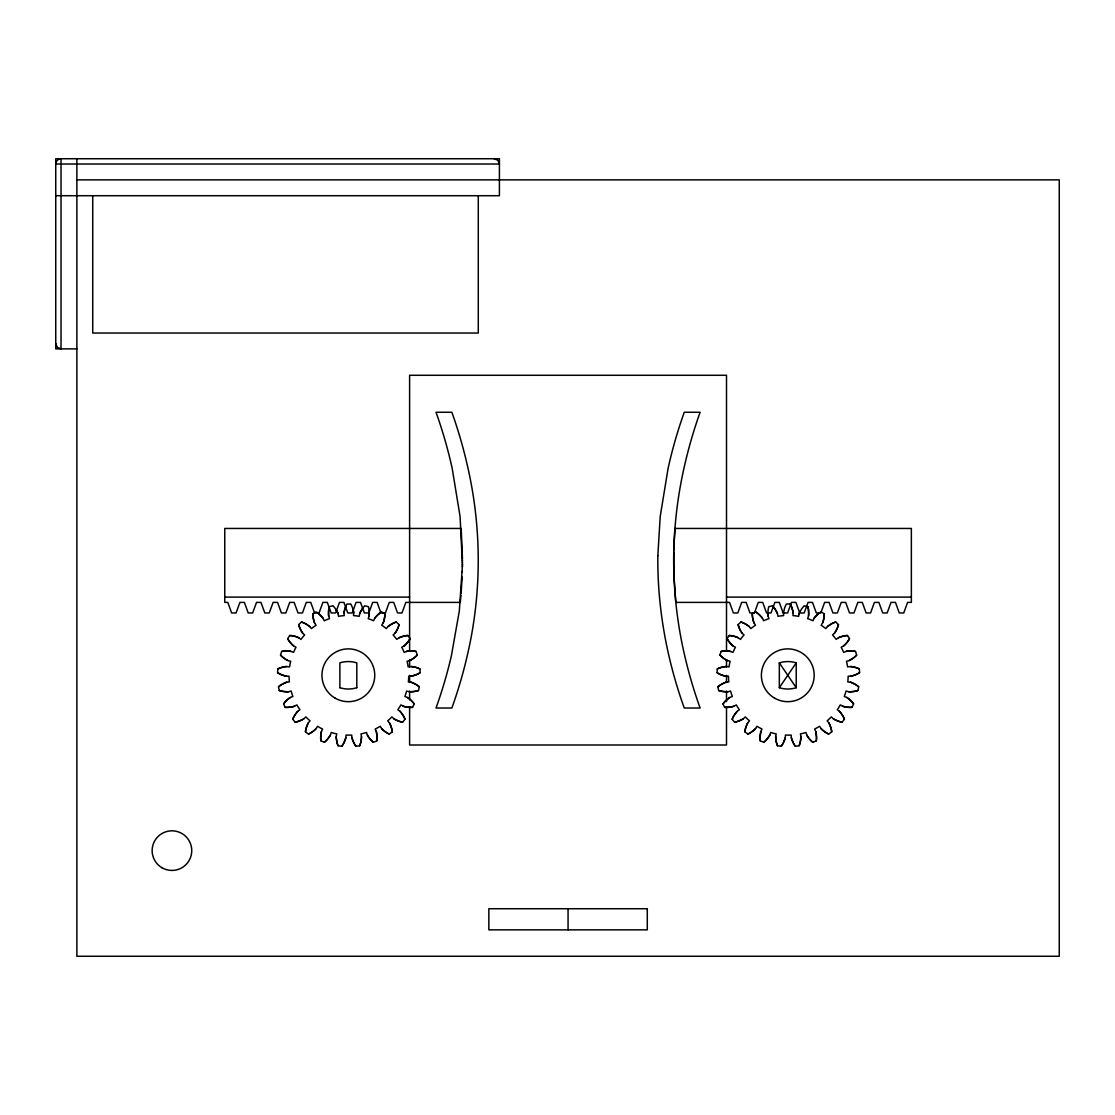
<?xml version="1.0" encoding="UTF-8"?>
<svg xmlns="http://www.w3.org/2000/svg" width="1115" height="1115" viewBox="0 0 1115 1115"><rect width="100%" height="100%" fill="white"/><g stroke="black" fill="none" stroke-linecap="round" stroke-linejoin="round"><path stroke-width="1.5" d="M462.46 560.97L462.46 559.981M673.669 559.981L673.753 552.05M462.46 561.96L462.46 562.95M462.446 563.939L462.432 564.929M369.288 613.515L369.163 615.382A8.418 8.418 0 0 1 369.023 616.191L369.204 615.076A17.143 17.143 0 0 0 369.26 614.254L369.121 610.407M462.418 565.918L462.404 566.908M378.668 614.031L375.086 617.738A8.418 8.418 0 0 0 374.64 618.407L375.267 617.487A17.143 17.143 0 0 1 375.783 616.846L376.452 616.093A22.621 22.621 0 0 1 377.748 614.825L377.874 614.713A29.896 29.896 0 0 1 380.563 612.567L381.553 611.898A71.304 71.304 0 0 1 384.884 613.738L384.842 614.923A29.896 29.896 0 0 1 384.508 618.226L384.452 618.518A22.621 22.621 0 0 1 384.104 620.163L384.104 620.163M462.321 571.368L462.293 572.357M673.794 550.239L674.937 528.454L911.359 528.454L911.359 602.393L907.596 602.393L903.749 612.957L899.303 612.957L895.457 602.393L891.01 602.393L887.164 612.957L882.704 612.957L878.871 602.393L874.411 602.393L870.564 612.957L866.118 612.957L862.271 602.393L857.825 602.393L853.979 612.957L849.519 612.957L845.686 602.393L841.226 602.393L837.379 612.957L832.933 612.957L829.086 602.393L824.64 602.393L820.793 612.957L816.333 612.957L812.501 602.393L808.041 602.393L804.194 612.957L799.748 612.957L795.901 602.393L791.455 602.393L787.608 612.957L783.148 612.957L779.315 602.393L774.855 602.393L771.009 612.957L766.562 612.957L762.716 602.393L758.27 602.393L754.423 612.957L749.963 612.957L746.13 602.393L741.67 602.393L737.823 612.957L733.377 612.957L729.531 602.393L675.829 602.393L674.004 576.985M824.306 613.738L824.278 614.923A29.896 29.896 0 0 1 823.929 618.226L823.887 618.518A22.621 22.621 0 0 1 823.539 620.163L823.232 621.25A17.143 17.143 0 0 1 822.982 621.947L822.522 623.048A8.418 8.418 0 0 0 822.856 622.309L824.069 617.306A29.115 29.115 0 0 0 824.306 613.738A71.304 71.304 0 0 0 820.974 611.898L819.985 612.567A29.896 29.896 0 0 0 817.393 614.63L817.17 614.825A22.621 22.621 0 0 0 815.957 616.01L815.218 616.846A17.143 17.143 0 0 0 814.744 617.417L814.075 618.407A8.418 8.418 0 0 1 814.521 617.724L818.089 614.031A29.115 29.115 0 0 1 818.968 613.32M462.126 576.985L461.122 593.333M345.901 737.252L346.012 735.064A59.862 59.862 0 0 0 351.741 735.064L351.852 737.252M785.336 737.252L785.434 735.064A59.862 59.862 0 0 0 791.176 735.064L791.274 737.252M783.483 613.027L784.57 608.121A29.896 29.896 0 0 1 785.852 605.069L786.41 604.009A71.304 71.304 0 0 1 790.201 604.009L790.758 605.069A29.896 29.896 0 0 1 792.04 608.121L792.138 608.4A22.621 22.621 0 0 1 792.626 610.017L792.876 611.104A17.143 17.143 0 0 1 793.002 611.842L793.127 613.027A8.418 8.418 0 0 0 793.058 612.219L791.706 607.257A29.115 29.115 0 0 0 790.214 603.995M353.692 613.431L353.525 615.605A59.862 59.862 0 0 1 359.211 616.316L359.588 614.17M793.127 613.431L792.96 615.605A59.862 59.862 0 0 1 798.647 616.316L799.023 614.17M460.969 595.145L460.286 602.393L405.846 602.393L401.999 612.957L397.553 612.957L393.707 602.393L389.26 602.393L385.414 612.957L380.954 612.957L377.121 602.393L372.661 602.393L368.814 612.957L364.368 612.957L360.521 602.393L356.075 602.393L352.228 612.957L347.769 612.957L343.936 602.393L339.476 602.393L335.629 612.957L331.183 612.957L327.336 602.393L322.89 602.393L319.043 612.957L314.583 612.957L310.751 602.393L306.291 602.393L302.444 612.957L297.998 612.957L294.151 602.393L289.705 602.393L285.858 612.957L281.398 612.957L277.565 602.393L273.105 602.393L269.259 612.957L264.812 612.957L260.966 602.393L256.52 602.393L252.673 612.957L248.213 612.957L244.38 602.393L239.92 602.393L236.073 612.957L231.627 612.957L227.781 602.393L224.756 602.393L224.756 528.454L461.192 528.454L462.46 558.991M376.884 740.848L376.995 739.663A29.896 29.896 0 0 0 377.065 736.346L377.065 736.053A22.621 22.621 0 0 0 376.926 734.367L376.745 733.266A17.143 17.143 0 0 0 376.605 732.527L376.549 732.318A8.418 8.418 0 0 0 376.271 731.384L377.093 737.28A29.115 29.115 0 0 1 376.884 740.848A71.304 71.304 0 0 1 373.344 742.255L372.452 741.461A29.896 29.896 0 0 1 370.124 739.092L368.257 736.625A17.143 17.143 0 0 1 367.852 735.998L367.309 734.924A8.418 8.418 0 0 0 367.671 735.663L368.744 737.349M816.305 740.848L816.431 739.663A29.896 29.896 0 0 0 816.501 736.346L816.487 736.053A22.621 22.621 0 0 0 816.347 734.367L816.18 733.266A17.143 17.143 0 0 0 816.027 732.527L815.943 732.165A8.418 8.418 0 0 0 815.706 731.384L816.515 737.28A29.115 29.115 0 0 1 816.319 740.848A71.304 71.304 0 0 1 812.779 742.255L811.873 741.461A29.896 29.896 0 0 1 809.56 739.092L807.678 736.625A17.143 17.143 0 0 1 807.288 735.998L808.319 737.545A22.621 22.621 0 0 0 809.365 738.869L810.173 739.789A29.115 29.115 0 0 0 812.779 742.255M305.44 731.83L305.622 730.646A29.896 29.896 0 0 1 306.388 727.412L306.472 727.133A22.621 22.621 0 0 1 307.015 725.544L307.461 724.513A17.143 17.143 0 0 1 307.782 723.844L308.395 722.813A8.418 8.418 0 0 0 307.963 723.51L306.137 728.304A29.115 29.115 0 0 0 305.44 731.83A71.304 71.304 0 0 0 308.521 734.06L309.58 733.517A29.896 29.896 0 0 0 312.423 731.802L314.862 729.879A17.143 17.143 0 0 0 315.392 729.363L316.186 728.471A8.418 8.418 0 0 1 315.656 729.099L313.914 730.701A22.621 22.621 0 0 1 312.66 731.635L311.642 732.318A29.115 29.115 0 0 1 308.521 734.06M336.34 736.039L336.786 733.907A59.862 59.862 0 0 1 331.225 732.471L330.584 734.562M775.775 736.039L776.207 733.907A59.862 59.862 0 0 1 770.66 732.471L770.019 734.562M329.315 606.713L329.05 607.884A29.896 29.896 0 0 0 328.563 611.159L328.535 611.452A22.621 22.621 0 0 0 328.465 613.139L328.493 614.254A17.143 17.143 0 0 0 328.549 615.006L328.73 616.191A8.418 8.418 0 0 1 328.591 615.369L328.66 610.24A29.115 29.115 0 0 1 329.315 606.713A71.304 71.304 0 0 1 332.995 605.766L333.789 606.658A29.896 29.896 0 0 1 335.796 609.306L337.343 611.982A17.143 17.143 0 0 1 337.65 612.665L338.068 613.794A8.418 8.418 0 0 0 337.789 613.013L337.775 612.943M344.493 610.253L344.312 611.104A17.143 17.143 0 0 0 344.173 611.842L344.061 613.027A8.418 8.418 0 0 1 344.131 612.219L345.469 607.257A29.115 29.115 0 0 1 346.18 605.598M383.964 620.693L383.421 622.309A8.418 8.418 0 0 1 383.086 623.048L383.56 621.947A17.143 17.143 0 0 0 383.797 621.25L384.633 617.306A29.115 29.115 0 0 0 384.884 613.738M399.058 624.623L398.724 625.766A29.896 29.896 0 0 1 397.567 628.874L397.456 629.139A22.621 22.621 0 0 1 396.703 630.658L396.201 631.522A17.143 17.143 0 0 1 395.727 632.261L395.003 633.195A8.418 8.418 0 0 0 395.518 632.553L397.93 628.024A29.115 29.115 0 0 0 399.058 624.623A71.304 71.304 0 0 0 396.285 622.017L395.156 622.421A29.896 29.896 0 0 0 392.132 623.773L391.867 623.898A22.621 22.621 0 0 0 390.403 624.748L389.469 625.376A17.143 17.143 0 0 0 388.87 625.822L388.591 626.045A8.418 8.418 0 0 0 387.978 626.602L392.968 623.355A29.115 29.115 0 0 1 396.285 622.017M838.48 624.623L838.159 625.766A29.896 29.896 0 0 1 837.003 628.874L836.877 629.139A22.621 22.621 0 0 1 836.125 630.658L835.637 631.522A17.143 17.143 0 0 1 835.163 632.261L834.424 633.195A8.418 8.418 0 0 0 834.94 632.553L837.351 628.024A29.115 29.115 0 0 0 838.48 624.623A71.304 71.304 0 0 0 835.706 622.017L834.591 622.421A29.896 29.896 0 0 0 831.553 623.773L831.455 623.829A22.621 22.621 0 0 0 829.825 624.748L828.905 625.376A17.143 17.143 0 0 0 828.306 625.822L828.124 625.961A8.418 8.418 0 0 0 827.4 626.602L832.389 623.355A29.115 29.115 0 0 1 835.706 622.017M368.926 616.567L368.215 618.63A59.862 59.862 0 0 1 373.553 620.748L374.459 618.755M808.347 616.567L807.65 618.63A59.862 59.862 0 0 1 812.974 620.748L813.88 618.755M359.699 745.754L360.103 744.639A29.896 29.896 0 0 0 360.995 741.433L361.065 741.154A22.621 22.621 0 0 0 361.344 739.482L361.455 738.367A17.143 17.143 0 0 0 361.497 737.628L361.455 736.43A8.418 8.418 0 0 1 361.497 737.252L360.786 742.339A29.115 29.115 0 0 1 359.699 745.754A71.304 71.304 0 0 1 355.922 746.228L355.253 745.252A29.896 29.896 0 0 1 353.594 742.367L353.455 742.116A22.621 22.621 0 0 1 352.772 740.569L352.424 739.635A17.143 17.143 0 0 1 352.159 738.799L352.103 738.59A8.418 8.418 0 0 1 351.894 737.642L354.026 743.203A29.115 29.115 0 0 0 355.922 746.228M799.12 745.754L799.539 744.639A29.896 29.896 0 0 0 800.431 741.433L800.486 741.154A22.621 22.621 0 0 0 800.765 739.482L800.877 738.367A17.143 17.143 0 0 0 800.918 737.628L800.891 736.43A8.418 8.418 0 0 1 800.918 737.252L800.208 742.339A29.115 29.115 0 0 1 799.12 745.754A71.304 71.304 0 0 1 795.357 746.228L794.674 745.252A29.896 29.896 0 0 1 793.016 742.367L792.89 742.116A22.621 22.621 0 0 1 792.194 740.569L791.859 739.635A17.143 17.143 0 0 1 791.594 738.799L791.538 738.59A8.418 8.418 0 0 1 791.329 737.642L793.448 743.203A29.115 29.115 0 0 0 795.357 746.228M292.743 719.245L293.217 718.144A29.896 29.896 0 0 1 294.75 715.203L294.904 714.966A22.621 22.621 0 0 1 295.837 713.544L296.52 712.666A17.143 17.143 0 0 1 297.008 712.095L297.844 711.245A8.418 8.418 0 0 0 297.259 711.816L294.29 716.011A29.115 29.115 0 0 0 292.743 719.245A71.304 71.304 0 0 0 295.168 722.172L296.339 721.921A29.896 29.896 0 0 0 299.517 720.959L299.782 720.861A22.621 22.621 0 0 0 301.343 720.206L302.346 719.705A17.143 17.143 0 0 0 303.001 719.342L303.991 718.673A8.418 8.418 0 0 1 303.308 719.147L298.639 721.266A29.115 29.115 0 0 1 295.168 722.185M732.179 719.245L732.639 718.144A29.896 29.896 0 0 1 734.186 715.203L734.325 714.966A22.621 22.621 0 0 1 735.259 713.544L735.942 712.666A17.143 17.143 0 0 1 736.43 712.095L736.68 711.816A8.418 8.418 0 0 1 737.266 711.245L733.712 716.011A29.115 29.115 0 0 0 732.179 719.245A71.304 71.304 0 0 0 734.604 722.172L735.761 721.921A29.896 29.896 0 0 0 738.938 720.959L739.217 720.861A22.621 22.621 0 0 0 740.778 720.206L741.768 719.705A17.143 17.143 0 0 0 742.423 719.342L743.412 718.673A8.418 8.418 0 0 1 742.743 719.147L738.06 721.266A29.115 29.115 0 0 1 734.604 722.185M321.636 731.008L322.583 729.057A59.862 59.862 0 0 1 317.566 726.283L316.423 728.151M761.057 731.008L762.019 729.057A59.862 59.862 0 0 1 756.987 726.283L755.845 728.151M799.999 611.647L799.831 611.982A17.143 17.143 0 0 0 799.525 612.665L801.392 609.306A29.896 29.896 0 0 1 803.399 606.658L804.194 605.766A71.304 71.304 0 0 1 807.873 606.713L808.138 607.884A29.896 29.896 0 0 1 808.626 611.159L808.64 611.452A22.621 22.621 0 0 1 808.723 613.139L808.696 614.254A17.143 17.143 0 0 1 808.64 615.006L808.459 616.191A8.418 8.418 0 0 0 808.598 615.369L808.528 610.24A29.115 29.115 0 0 0 807.873 606.713M410.083 638.686L409.47 639.717A29.896 29.896 0 0 1 407.574 642.449L407.393 642.672A22.621 22.621 0 0 1 406.292 643.954L405.512 644.749A17.143 17.143 0 0 1 404.954 645.25L408.146 641.71A29.115 29.115 0 0 0 410.083 638.7A71.304 71.304 0 0 0 408.034 635.48L406.85 635.592A29.896 29.896 0 0 0 403.574 636.149L403.296 636.205A22.621 22.621 0 0 0 401.665 636.665L400.606 637.027A17.143 17.143 0 0 0 399.923 637.32L399.714 637.404A8.418 8.418 0 0 0 398.849 637.85L404.494 635.954A29.115 29.115 0 0 1 408.034 635.48M849.505 638.686L848.905 639.717A29.896 29.896 0 0 1 847.01 642.449L844.933 644.749A17.143 17.143 0 0 1 844.39 645.25L843.442 645.989A8.418 8.418 0 0 0 844.097 645.501L845.727 643.954A22.621 22.621 0 0 0 846.829 642.672L847.567 641.71A29.115 29.115 0 0 0 849.505 638.7A71.304 71.304 0 0 0 847.47 635.48L846.271 635.592A29.896 29.896 0 0 0 843.01 636.149L842.717 636.205A22.621 22.621 0 0 0 841.1 636.665L840.041 637.027A17.143 17.143 0 0 0 839.344 637.32L838.285 637.85A8.418 8.418 0 0 1 839.01 637.473L843.916 635.954A29.115 29.115 0 0 1 847.47 635.48M382.891 623.396L381.706 625.222A59.862 59.862 0 0 1 386.334 628.595L387.699 626.895M822.326 623.396L821.128 625.222A59.862 59.862 0 0 1 825.769 628.595L827.135 626.895M796.221 662.868L779.329 687.69L779.329 662.868A28.349 28.349 0 0 1 796.235 662.826L796.221 687.69L779.329 662.868M341.831 746.228L342.5 745.252A29.896 29.896 0 0 0 344.159 742.367L344.298 742.116A22.621 22.621 0 0 0 344.981 740.569L345.371 739.524A17.143 17.143 0 0 0 345.594 738.799L345.692 738.451A8.418 8.418 0 0 0 345.859 737.642L343.727 743.203A29.115 29.115 0 0 1 341.831 746.228A71.304 71.304 0 0 1 338.054 745.754L337.65 744.639A29.896 29.896 0 0 1 336.758 741.433L336.702 741.154A22.621 22.621 0 0 1 336.409 739.482L336.298 738.367A17.143 17.143 0 0 1 336.256 737.628L336.298 736.43A8.418 8.418 0 0 0 336.256 737.252L336.967 742.339A29.115 29.115 0 0 0 338.054 745.754M781.253 746.228L781.936 745.252A29.896 29.896 0 0 0 783.594 742.367L783.72 742.116A22.621 22.621 0 0 0 784.416 740.569L784.793 739.524A17.143 17.143 0 0 0 785.016 738.799L785.113 738.451A8.418 8.418 0 0 0 785.281 737.642L783.162 743.203A29.115 29.115 0 0 1 781.253 746.228A71.304 71.304 0 0 1 777.49 745.754L777.071 744.639A29.896 29.896 0 0 1 776.179 741.433L776.124 741.154A22.621 22.621 0 0 1 775.845 739.482L775.733 738.367A17.143 17.143 0 0 1 775.692 737.628L775.719 736.43A8.418 8.418 0 0 0 775.692 737.252L776.402 742.339A29.115 29.115 0 0 0 777.49 745.754M283.572 703.913L284.297 702.966A29.896 29.896 0 0 1 286.527 700.499L288.869 698.464A17.143 17.143 0 0 1 289.482 698.032L290.499 697.419A8.418 8.418 0 0 0 289.788 697.837L287.991 699.161A22.621 22.621 0 0 0 286.736 700.29L285.872 701.154A29.115 29.115 0 0 0 283.572 703.9A71.304 71.304 0 0 0 285.189 707.342L286.388 707.384A29.896 29.896 0 0 0 289.705 707.245L289.998 707.217A22.621 22.621 0 0 0 291.67 706.98L292.757 706.743A17.143 17.143 0 0 0 293.482 706.548L294.611 706.143A8.418 8.418 0 0 1 293.83 706.436L288.771 707.328A29.115 29.115 0 0 1 285.189 707.356M723.008 703.913L723.733 702.966A29.896 29.896 0 0 1 725.949 700.499L726.158 700.29A22.621 22.621 0 0 1 727.412 699.161L728.29 698.464A17.143 17.143 0 0 1 728.903 698.032L729.935 697.419A8.418 8.418 0 0 0 729.224 697.837L725.308 701.154A29.115 29.115 0 0 0 723.008 703.9A71.304 71.304 0 0 0 724.625 707.342L725.809 707.384A29.896 29.896 0 0 0 729.126 707.245L729.419 707.217A22.621 22.621 0 0 0 731.092 706.98L732.193 706.743A17.143 17.143 0 0 0 732.903 706.548L734.032 706.143A8.418 8.418 0 0 1 733.266 706.436L728.207 707.328A29.115 29.115 0 0 1 724.625 707.356M308.618 722.492L310.04 720.82A59.862 59.862 0 0 1 305.858 716.903L304.297 718.422M748.054 722.492L749.461 720.82A59.862 59.862 0 0 1 745.294 716.903L743.719 718.422M417.247 655.062L416.411 655.913A29.896 29.896 0 0 1 413.902 658.073L413.665 658.254A22.621 22.621 0 0 1 412.285 659.216L411.324 659.801A17.143 17.143 0 0 1 410.668 660.15L409.567 660.624A8.418 8.418 0 0 0 410.32 660.303L414.627 657.502A29.115 29.115 0 0 0 417.261 655.062A71.304 71.304 0 0 0 416.076 651.453L414.905 651.258A29.896 29.896 0 0 0 411.588 650.979L411.31 650.965A22.621 22.621 0 0 0 409.609 651.007L408.62 651.09A17.143 17.143 0 0 0 407.756 651.202L412.522 651.021A29.115 29.115 0 0 1 416.076 651.439M856.682 655.062L855.832 655.913A29.896 29.896 0 0 1 853.323 658.073L853.24 658.143A22.621 22.621 0 0 1 851.707 659.216L850.745 659.801A17.143 17.143 0 0 1 850.09 660.15L849.895 660.247A8.418 8.418 0 0 1 849.003 660.624L854.048 657.502A29.115 29.115 0 0 0 856.682 655.062A71.304 71.304 0 0 0 855.512 651.453L854.327 651.258A29.896 29.896 0 0 0 851.024 650.979L850.731 650.965A22.621 22.621 0 0 0 849.045 651.007L847.93 651.104A17.143 17.143 0 0 0 847.191 651.202L851.944 651.021A29.115 29.115 0 0 1 855.512 651.439M394.724 633.487L393.121 634.965A59.862 59.862 0 0 1 396.773 639.383L398.515 638.073M834.159 633.487L832.543 634.965A59.862 59.862 0 0 1 836.194 639.383L837.95 638.073M324.409 742.255L325.301 741.461A29.896 29.896 0 0 0 327.629 739.092L327.81 738.869A22.621 22.621 0 0 0 328.869 737.545L329.51 736.625A17.143 17.143 0 0 0 329.901 735.998L330.444 734.924A8.418 8.418 0 0 1 330.082 735.663L327.002 739.789A29.115 29.115 0 0 1 324.409 742.255A71.304 71.304 0 0 1 320.869 740.848L320.758 739.663A29.896 29.896 0 0 1 320.688 736.346L320.702 736.053A22.621 22.621 0 0 1 320.841 734.367L321.009 733.266A17.143 17.143 0 0 1 321.148 732.527L321.245 732.165A8.418 8.418 0 0 1 321.482 731.384L320.674 737.28A29.115 29.115 0 0 0 320.869 740.848M763.831 742.255L764.737 741.461A29.896 29.896 0 0 0 767.05 739.092L767.245 738.869A22.621 22.621 0 0 0 768.291 737.545L768.932 736.625A17.143 17.143 0 0 0 769.322 735.998L769.866 734.924A8.418 8.418 0 0 1 769.503 735.663L766.437 739.789A29.115 29.115 0 0 1 763.831 742.255A71.304 71.304 0 0 1 760.305 740.848L760.179 739.663A29.896 29.896 0 0 1 760.109 736.346L760.123 736.053A22.621 22.621 0 0 1 760.263 734.367L760.43 733.266A17.143 17.143 0 0 1 760.583 732.527L760.667 732.165A8.418 8.418 0 0 1 760.904 731.384L760.096 737.28A29.115 29.115 0 0 0 760.291 740.848M278.513 686.77L279.447 686.032A29.896 29.896 0 0 1 282.207 684.192L282.457 684.053A22.621 22.621 0 0 1 283.963 683.258L284.98 682.812A17.143 17.143 0 0 1 285.677 682.547L286.834 682.213A8.418 8.418 0 0 0 286.039 682.436L281.412 684.68A29.115 29.115 0 0 0 278.513 686.77A71.304 71.304 0 0 0 279.224 690.506L280.367 690.84A29.896 29.896 0 0 0 283.614 691.523L283.893 691.579A22.621 22.621 0 0 0 285.579 691.746L286.694 691.788A17.143 17.143 0 0 0 287.447 691.788L288.632 691.676A8.418 8.418 0 0 1 287.823 691.76L282.694 691.37A29.115 29.115 0 0 1 279.224 690.506M717.935 686.77L718.882 686.032A29.896 29.896 0 0 1 721.642 684.192L721.893 684.053A22.621 22.621 0 0 1 723.384 683.258L724.416 682.812A17.143 17.143 0 0 1 725.112 682.547L726.255 682.213A8.418 8.418 0 0 0 725.461 682.436L720.848 684.68A29.115 29.115 0 0 0 717.935 686.77A71.304 71.304 0 0 0 718.645 690.506L719.788 690.84A29.896 29.896 0 0 0 723.036 691.523L723.328 691.579A22.621 22.621 0 0 0 725.001 691.746L726.13 691.788A17.143 17.143 0 0 0 726.869 691.788L728.067 691.676A8.418 8.418 0 0 1 727.245 691.76L722.116 691.37A29.115 29.115 0 0 1 718.645 690.506M298.151 710.994L299.935 709.739A59.862 59.862 0 0 1 296.855 704.889L294.959 705.976M737.573 710.994L739.357 709.739A59.862 59.862 0 0 1 736.29 704.889L734.395 705.976M420.132 672.707L419.101 673.307A29.896 29.896 0 0 1 416.132 674.784L415.867 674.896A22.621 22.621 0 0 1 414.278 675.495L413.331 675.774A17.143 17.143 0 0 1 412.48 675.983L412.118 676.066A8.418 8.418 0 0 1 411.31 676.178L416.982 674.408A29.115 29.115 0 0 0 420.132 672.707A71.304 71.304 0 0 0 419.895 668.902L418.794 668.429A29.896 29.896 0 0 0 415.672 667.341L412.634 666.686A17.143 17.143 0 0 0 411.895 666.603L410.696 666.561A8.418 8.418 0 0 1 411.519 666.575L413.735 666.868A22.621 22.621 0 0 1 415.393 667.258L416.55 667.606A29.115 29.115 0 0 1 419.895 668.902M859.554 672.707L858.536 673.307A29.896 29.896 0 0 1 855.567 674.784L855.289 674.896A22.621 22.621 0 0 1 853.714 675.495L852.64 675.815A17.143 17.143 0 0 1 851.916 675.983L850.731 676.178A8.418 8.418 0 0 0 851.539 676.066L856.418 674.408A29.115 29.115 0 0 0 859.567 672.707A71.304 71.304 0 0 0 859.317 668.902L858.229 668.429A29.896 29.896 0 0 0 855.093 667.341L854.815 667.258A22.621 22.621 0 0 0 853.17 666.868L852.181 666.7A17.143 17.143 0 0 0 851.316 666.603L850.132 666.561A8.418 8.418 0 0 1 850.954 666.575L855.986 667.606A29.115 29.115 0 0 1 859.317 668.902M403.686 646.212L401.748 647.23A59.862 59.862 0 0 1 404.201 652.414L406.208 651.578M843.107 646.212L841.184 647.23A59.862 59.862 0 0 1 843.623 652.414L845.644 651.578M747.942 734.06L749.015 733.517A29.896 29.896 0 0 0 751.858 731.802L752.095 731.635A22.621 22.621 0 0 0 753.433 730.618L754.284 729.879A17.143 17.143 0 0 0 754.827 729.363L755.608 728.471A8.418 8.418 0 0 1 755.078 729.099L751.078 732.318A29.115 29.115 0 0 1 747.942 734.06A71.304 71.304 0 0 1 744.876 731.83L745.057 730.646A29.896 29.896 0 0 1 745.81 727.412L745.893 727.133A22.621 22.621 0 0 1 746.451 725.544L746.883 724.513A17.143 17.143 0 0 1 747.217 723.844L747.817 722.813A8.418 8.418 0 0 0 747.385 723.51L745.559 728.304A29.115 29.115 0 0 0 744.876 731.83M277.858 668.902L278.959 668.429A29.896 29.896 0 0 1 282.095 667.341L285.119 666.686A17.143 17.143 0 0 1 285.858 666.603L287.057 666.561A8.418 8.418 0 0 0 286.234 666.575L283.893 666.895A22.621 22.621 0 0 0 282.374 667.258L281.203 667.606A29.115 29.115 0 0 0 277.858 668.902A71.304 71.304 0 0 0 277.621 672.707L278.652 673.307A29.896 29.896 0 0 0 281.621 674.784L281.886 674.896A22.621 22.621 0 0 0 283.475 675.495L284.548 675.815A17.143 17.143 0 0 0 285.273 675.983L286.444 676.178A8.418 8.418 0 0 1 285.635 676.066L280.771 674.408A29.115 29.115 0 0 1 277.621 672.707M717.293 668.902L718.381 668.429A29.896 29.896 0 0 1 721.516 667.341L724.541 666.686A17.143 17.143 0 0 1 725.294 666.603L726.478 666.561A8.418 8.418 0 0 0 725.656 666.575L723.314 666.895A22.621 22.621 0 0 0 721.795 667.258L720.625 667.606A29.115 29.115 0 0 0 717.293 668.902A71.304 71.304 0 0 0 717.057 672.707L718.074 673.307A29.896 29.896 0 0 0 721.043 674.784L721.321 674.896A22.621 22.621 0 0 0 722.896 675.495L723.97 675.815A17.143 17.143 0 0 0 724.694 675.983L725.879 676.178A8.418 8.418 0 0 1 725.071 676.066L720.192 674.408A29.115 29.115 0 0 1 717.043 672.707M290.862 697.251L292.897 696.485A59.862 59.862 0 0 1 291.127 691.021L289.022 691.607M730.283 697.251L732.332 696.485A59.862 59.862 0 0 1 730.562 691.021L728.457 691.607M418.529 690.506L417.386 690.84A29.896 29.896 0 0 1 414.139 691.523L413.86 691.579A22.621 22.621 0 0 1 412.174 691.746L411.059 691.788A17.143 17.143 0 0 1 410.306 691.788L409.121 691.676A8.418 8.418 0 0 0 409.944 691.76L415.059 691.37A29.115 29.115 0 0 0 418.529 690.506A71.304 71.304 0 0 0 419.254 686.77L418.306 686.032A29.896 29.896 0 0 0 415.547 684.192L415.296 684.053A22.621 22.621 0 0 0 413.79 683.258L412.773 682.812A17.143 17.143 0 0 0 412.076 682.547L410.933 682.213A8.418 8.418 0 0 1 411.714 682.436L416.341 684.68A29.115 29.115 0 0 1 419.254 686.77M857.965 690.506L856.822 690.84A29.896 29.896 0 0 1 853.574 691.523L853.282 691.579A22.621 22.621 0 0 1 851.609 691.746L850.606 691.788A17.143 17.143 0 0 1 849.741 691.788L854.494 691.37A29.115 29.115 0 0 0 857.965 690.506A71.304 71.304 0 0 0 858.675 686.77L857.728 686.032A29.896 29.896 0 0 0 854.968 684.192L854.717 684.053A22.621 22.621 0 0 0 853.226 683.258L852.195 682.812A17.143 17.143 0 0 0 851.498 682.547L851.289 682.478M409.191 660.749L407.073 661.265A59.862 59.862 0 0 1 408.146 666.895L410.306 666.589M848.613 660.749L846.494 661.265A59.862 59.862 0 0 1 847.567 666.895L849.728 666.589M281.677 651.453L282.862 651.258A29.896 29.896 0 0 1 286.165 650.979L286.457 650.965A22.621 22.621 0 0 1 288.144 651.007L289.259 651.104A17.143 17.143 0 0 1 289.998 651.202L291.168 651.467A8.418 8.418 0 0 0 290.36 651.271L285.231 651.021A29.115 29.115 0 0 0 281.677 651.439A71.304 71.304 0 0 0 280.506 655.062L281.342 655.913A29.896 29.896 0 0 0 283.851 658.073L284.088 658.254A22.621 22.621 0 0 0 285.468 659.216L285.579 659.286M721.098 651.453L722.283 651.258A29.896 29.896 0 0 1 725.586 650.979L725.879 650.965A22.621 22.621 0 0 1 727.565 651.007L728.68 651.104A17.143 17.143 0 0 1 729.419 651.202L730.59 651.467A8.418 8.418 0 0 0 729.795 651.271L724.666 651.021A29.115 29.115 0 0 0 721.098 651.439A71.304 71.304 0 0 0 719.928 655.062L720.778 655.913A29.896 29.896 0 0 0 723.287 658.073L725.865 659.801A17.143 17.143 0 0 0 726.52 660.15L727.607 660.624A8.418 8.418 0 0 1 726.855 660.303L725.001 659.286A22.621 22.621 0 0 1 723.51 658.254L722.562 657.502A29.115 29.115 0 0 1 719.928 655.062M287.224 682.143L289.384 681.892A59.862 59.862 0 0 1 289.022 676.178L286.848 676.206M726.646 682.143L728.82 681.892A59.862 59.862 0 0 1 728.457 676.178L726.269 676.206M412.564 707.342L411.365 707.384A29.896 29.896 0 0 1 408.048 707.245L405.121 706.771A17.143 17.143 0 0 1 404.271 706.548L403.156 706.143A8.418 8.418 0 0 0 403.923 706.436L406.097 706.98A22.621 22.621 0 0 0 407.769 707.217L408.982 707.328A29.115 29.115 0 0 0 412.564 707.356A71.304 71.304 0 0 0 414.181 703.913L413.456 702.966A29.896 29.896 0 0 0 411.226 700.499L408.884 698.464A17.143 17.143 0 0 0 408.285 698.032L407.254 697.419A8.418 8.418 0 0 1 407.965 697.837L409.762 699.161A22.621 22.621 0 0 1 411.017 700.29L411.881 701.154A29.115 29.115 0 0 1 414.181 703.9M851.985 707.342L850.801 707.384A29.896 29.896 0 0 1 847.484 707.245L844.417 706.743A17.143 17.143 0 0 1 843.707 706.548L842.578 706.143A8.418 8.418 0 0 0 843.344 706.436L845.518 706.98A22.621 22.621 0 0 0 847.191 707.217L848.404 707.328A29.115 29.115 0 0 0 851.985 707.356A71.304 71.304 0 0 0 853.602 703.913L852.877 702.966A29.896 29.896 0 0 0 850.661 700.499L850.578 700.415A22.621 22.621 0 0 0 849.198 699.161L848.32 698.464A17.143 17.143 0 0 0 847.707 698.032L846.675 697.419A8.418 8.418 0 0 1 847.386 697.837L851.303 701.154A29.115 29.115 0 0 1 853.602 703.9M76.879 179.863L1059.25 179.863L1059.25 956.266L76.879 956.266L76.879 158.734M55.75 195.71L499.409 195.71L499.409 158.734L55.75 158.734L55.75 348.884L76.879 348.884M224.756 597.11L409.609 597.11M726.506 597.11L911.359 597.11M494.126 158.734L497.848 160.281L499.409 164.017L55.778 164.017A5.282 5.282 0 0 1 61.032 158.734L61.032 348.884L57.339 347.364L55.75 343.601M850.341 676.206L848.153 676.178A59.862 59.862 0 0 1 847.79 681.892L849.965 682.143M410.905 676.206L408.731 676.178A59.862 59.862 0 0 1 408.369 681.892L410.529 682.143M729.14 635.48L730.339 635.592A29.896 29.896 0 0 1 733.6 636.149L736.569 637.027A17.143 17.143 0 0 1 737.266 637.32L738.325 637.85A8.418 8.418 0 0 0 737.6 637.473L735.51 636.665A22.621 22.621 0 0 0 733.893 636.205L732.694 635.954A29.115 29.115 0 0 0 729.14 635.48A71.304 71.304 0 0 0 727.105 638.686L727.705 639.717A29.896 29.896 0 0 0 729.6 642.449L729.781 642.672A22.621 22.621 0 0 0 730.882 643.954L731.677 644.749A17.143 17.143 0 0 0 732.221 645.25L733.168 645.989A8.418 8.418 0 0 1 732.513 645.501L729.043 641.71A29.115 29.115 0 0 1 727.105 638.7M289.719 635.48L290.904 635.592A29.896 29.896 0 0 1 294.179 636.149L297.147 637.027A17.143 17.143 0 0 1 297.83 637.32L298.179 637.473A8.418 8.418 0 0 1 298.904 637.85L296.088 636.665A22.621 22.621 0 0 0 294.458 636.205L293.273 635.954A29.115 29.115 0 0 0 289.719 635.48A71.304 71.304 0 0 0 287.684 638.686L288.283 639.717A29.896 29.896 0 0 0 290.179 642.449L290.36 642.672A22.621 22.621 0 0 0 291.461 643.954L292.242 644.749A17.143 17.143 0 0 0 292.799 645.25L293.733 645.989A8.418 8.418 0 0 1 293.078 645.501L289.621 641.71A29.115 29.115 0 0 1 287.67 638.7M726.882 666.589L729.043 666.895A59.862 59.862 0 0 1 730.116 661.265L727.997 660.749M287.447 666.589L289.607 666.895A59.862 59.862 0 0 1 290.68 661.265L288.562 660.749M842.006 722.172L840.849 721.921A29.896 29.896 0 0 1 837.672 720.959L837.393 720.861A22.621 22.621 0 0 1 835.832 720.206L834.842 719.705A17.143 17.143 0 0 1 834.187 719.342L833.198 718.673A8.418 8.418 0 0 0 833.867 719.147L838.55 721.266A29.115 29.115 0 0 0 842.006 722.185A71.304 71.304 0 0 0 844.431 719.245L843.971 718.144A29.896 29.896 0 0 0 842.424 715.203L842.285 714.966A22.621 22.621 0 0 0 841.351 713.544L840.668 712.666A17.143 17.143 0 0 0 840.18 712.095L839.344 711.245A8.418 8.418 0 0 1 839.929 711.816L842.898 716.011A29.115 29.115 0 0 1 844.431 719.245M402.585 722.172L401.414 721.921A29.896 29.896 0 0 1 398.236 720.959L397.971 720.861A22.621 22.621 0 0 1 396.41 720.206L395.518 719.76A17.143 17.143 0 0 1 394.766 719.342L393.776 718.673A8.418 8.418 0 0 0 394.445 719.147L399.114 721.266A29.115 29.115 0 0 0 402.585 722.185A71.304 71.304 0 0 0 405.01 719.245L404.536 718.144A29.896 29.896 0 0 0 403.003 715.203L402.85 714.966A22.621 22.621 0 0 0 401.916 713.544L401.233 712.666A17.143 17.143 0 0 0 400.759 712.095L403.463 716.011A29.115 29.115 0 0 1 405.01 719.245M848.153 691.607L846.048 691.021A59.862 59.862 0 0 1 844.278 696.485L846.327 697.251M408.731 691.607L406.627 691.021A59.862 59.862 0 0 1 404.857 696.485L406.891 697.251M851.121 682.422L850.355 682.213A8.418 8.418 0 0 1 851.149 682.436L855.763 684.68A29.115 29.115 0 0 1 858.675 686.77M740.904 622.017L742.019 622.421A29.896 29.896 0 0 1 745.057 623.773L747.705 625.376A17.143 17.143 0 0 1 748.304 625.822L748.597 626.045A8.418 8.418 0 0 1 749.21 626.602L746.674 624.679A22.621 22.621 0 0 0 745.308 623.898L744.221 623.355A29.115 29.115 0 0 0 740.904 622.017A71.304 71.304 0 0 0 738.13 624.623L738.451 625.766A29.896 29.896 0 0 0 739.607 628.874L741.043 631.634A17.143 17.143 0 0 0 741.447 632.261L742.186 633.195A8.418 8.418 0 0 1 741.67 632.553L740.485 630.658A22.621 22.621 0 0 1 739.733 629.139L739.259 628.024A29.115 29.115 0 0 1 738.13 624.623M301.468 622.017L302.597 622.421A29.896 29.896 0 0 1 305.622 623.773L305.886 623.898A22.621 22.621 0 0 1 307.35 624.748L308.284 625.376A17.143 17.143 0 0 1 308.883 625.822L309.176 626.045A8.418 8.418 0 0 1 309.775 626.602L304.799 623.355A29.115 29.115 0 0 0 301.468 622.017A71.304 71.304 0 0 0 298.695 624.623L299.029 625.766A29.896 29.896 0 0 0 300.186 628.874L300.297 629.139A22.621 22.621 0 0 0 301.05 630.658L301.621 631.634A17.143 17.143 0 0 0 302.026 632.261L302.75 633.195A8.418 8.418 0 0 1 302.235 632.553L299.824 628.024A29.115 29.115 0 0 1 298.695 624.623M730.966 651.578L732.987 652.414A59.862 59.862 0 0 1 735.426 647.23L733.503 646.212M291.545 651.578L293.566 652.414A59.862 59.862 0 0 1 296.005 647.23L294.067 646.212M828.668 734.06L827.595 733.517A29.896 29.896 0 0 1 824.752 731.802L822.326 729.879A17.143 17.143 0 0 1 821.783 729.363L821.574 729.154A8.418 8.418 0 0 1 820.988 728.471L823.274 730.701A22.621 22.621 0 0 0 824.515 731.635L825.532 732.318A29.115 29.115 0 0 0 828.668 734.06A71.304 71.304 0 0 0 831.734 731.83L831.553 730.646A29.896 29.896 0 0 0 830.8 727.412L830.717 727.133A22.621 22.621 0 0 0 830.159 725.544L829.769 724.625A17.143 17.143 0 0 0 829.393 723.844L828.793 722.813A8.418 8.418 0 0 1 829.226 723.51L831.051 728.304A29.115 29.115 0 0 1 831.734 731.83M389.233 734.06L388.173 733.517A29.896 29.896 0 0 1 385.33 731.802L382.905 729.879A17.143 17.143 0 0 1 382.361 729.363L381.567 728.471A8.418 8.418 0 0 0 382.097 729.099L383.839 730.701A22.621 22.621 0 0 0 385.093 731.635L386.111 732.318A29.115 29.115 0 0 0 389.233 734.06A71.304 71.304 0 0 0 392.313 731.83L392.132 730.646A29.896 29.896 0 0 0 391.365 727.412L391.281 727.133A22.621 22.621 0 0 0 390.738 725.544L390.682 725.419M842.215 705.976L840.32 704.889A59.862 59.862 0 0 1 837.254 709.739L839.038 710.994M402.794 705.976L400.898 704.889A59.862 59.862 0 0 1 397.818 709.739L399.602 710.994M285.928 659.509L288.186 660.624A8.418 8.418 0 0 1 287.433 660.303L287.099 660.15A17.143 17.143 0 0 1 286.43 659.801L283.126 657.502A29.115 29.115 0 0 1 280.506 655.062M755.635 611.898L756.625 612.567A29.896 29.896 0 0 1 759.217 614.63L759.44 614.825A22.621 22.621 0 0 1 760.653 616.01L761.392 616.846A17.143 17.143 0 0 1 761.866 617.417L762.535 618.407A8.418 8.418 0 0 0 762.089 617.724L758.521 614.031A29.115 29.115 0 0 0 755.635 611.898A71.304 71.304 0 0 0 752.304 613.738L752.332 614.923A29.896 29.896 0 0 0 752.681 618.226L752.723 618.518A22.621 22.621 0 0 0 753.071 620.163L753.378 621.25A17.143 17.143 0 0 0 753.629 621.947L753.754 622.309M738.66 638.073L740.416 639.383A59.862 59.862 0 0 1 744.067 634.965L742.451 633.487M299.238 638.073L300.98 639.383A59.862 59.862 0 0 1 304.632 634.965L303.029 633.487M832.891 718.422L831.316 716.903A59.862 59.862 0 0 1 827.149 720.82L828.557 722.492M393.47 718.422L391.895 716.903A59.862 59.862 0 0 1 387.713 720.82L389.135 722.492M749.475 626.895L750.841 628.595A59.862 59.862 0 0 1 755.482 625.222L754.284 623.396M310.054 626.895L311.42 628.595A59.862 59.862 0 0 1 316.061 625.222L314.862 623.396M368.814 737.447L368.884 737.545A22.621 22.621 0 0 0 369.943 738.869L370.751 739.789A29.115 29.115 0 0 0 373.344 742.255M820.765 728.151L819.623 726.283A59.862 59.862 0 0 1 814.591 729.057L815.553 731.008M381.33 728.151L380.187 726.283A59.862 59.862 0 0 1 375.17 729.057L376.131 731.008M762.73 618.755L763.636 620.748A59.862 59.862 0 0 1 768.96 618.63L768.263 616.567M337.65 612.665L336.828 610.992A22.621 22.621 0 0 0 336.145 609.835M323.308 618.755L324.2 620.748A59.862 59.862 0 0 1 329.538 618.63L328.827 616.567M753.768 622.323L754.088 623.048A8.418 8.418 0 0 1 753.754 622.309L752.541 617.306A29.115 29.115 0 0 1 752.304 613.738M390.64 725.308L390.292 724.513A17.143 17.143 0 0 0 389.971 723.844L389.372 722.813A8.418 8.418 0 0 1 389.79 723.51L391.616 728.304A29.115 29.115 0 0 1 392.313 731.83M352.925 609.055A22.621 22.621 0 0 1 353.204 610.017L353.636 612.233A8.418 8.418 0 0 1 353.692 613.027L353.58 611.842A17.143 17.143 0 0 0 353.455 611.104L352.605 608.121A29.896 29.896 0 0 0 351.323 605.069L350.779 604.009A71.304 71.304 0 0 0 346.974 604.009L346.43 605.069A29.896 29.896 0 0 0 345.148 608.121L345.051 608.4A22.621 22.621 0 0 0 344.563 610.017M806.591 734.562L805.95 732.471A59.862 59.862 0 0 1 800.403 733.907L800.835 736.039M367.17 734.562L366.528 732.471A59.862 59.862 0 0 1 360.967 733.907L361.413 736.039M777.587 614.17L777.963 616.316A59.862 59.862 0 0 1 783.65 615.605L783.483 613.431M338.166 614.17L338.542 616.316A59.862 59.862 0 0 1 344.228 615.605L344.061 613.431M673.767 569.876L673.92 574.824M673.864 573.347L673.906 574.337M312.869 613.738L312.911 614.923A29.896 29.896 0 0 0 313.259 618.226L313.301 618.518A22.621 22.621 0 0 0 313.649 620.163L313.956 621.25A17.143 17.143 0 0 0 314.193 621.947L314.667 623.048A8.418 8.418 0 0 1 314.332 622.309L313.12 617.306A29.115 29.115 0 0 1 312.869 613.738A71.304 71.304 0 0 1 316.2 611.898L317.19 612.567A29.896 29.896 0 0 1 319.796 614.63L320.019 614.825A22.621 22.621 0 0 1 321.218 616.01L321.97 616.846A17.143 17.143 0 0 1 322.43 617.417L323.113 618.407A8.418 8.418 0 0 0 322.653 617.724L319.085 614.031A29.115 29.115 0 0 0 318.388 613.459M673.767 569.389L673.669 560.469M369.288 613.264L369.288 613.139A22.621 22.621 0 0 0 369.218 611.452L369.19 611.104A29.896 29.896 0 0 0 368.717 607.884L368.438 606.713A71.304 71.304 0 0 0 364.758 605.766L363.964 606.658A29.896 29.896 0 0 0 361.957 609.306L361.804 609.543A22.621 22.621 0 0 0 360.925 610.992L360.41 611.982A17.143 17.143 0 0 0 360.103 612.665L362.5 608.539A29.115 29.115 0 0 1 362.891 607.996M726.506 651.271L726.506 375.281L409.609 375.281L409.609 651.271M726.506 659.704L726.506 666.882M726.506 675.369L726.506 682.505M726.506 691.035L726.506 701.6M726.506 706.701L726.506 745.001L409.609 745.001L409.609 706.701M568.065 908.725L568.065 929.854M478.279 195.71L478.279 333.037L92.726 333.037L92.726 195.71M409.609 659.704L409.609 666.882M409.609 675.369L409.609 682.505M409.609 691.035L409.609 699.872M356.8 687.69L356.8 662.868A28.349 28.349 0 0 0 339.88 662.826L339.894 687.69M796.235 687.732A28.349 28.349 0 0 1 779.315 687.732M356.814 687.732A28.349 28.349 0 0 1 339.88 687.732M767.901 612.665A22.621 22.621 0 0 0 767.887 613.139L767.914 614.254A17.143 17.143 0 0 0 767.97 615.006L768.151 616.191A8.418 8.418 0 0 1 768.012 615.369L767.984 611.159A29.896 29.896 0 0 1 768.472 607.884L768.737 606.713A71.304 71.304 0 0 1 772.416 605.766L773.211 606.658A29.896 29.896 0 0 1 775.218 609.306L775.385 609.543A22.621 22.621 0 0 1 776.263 610.992L776.779 611.982A17.143 17.143 0 0 1 777.085 612.665L777.49 613.794A8.418 8.418 0 0 0 777.225 613.013L774.688 608.539A29.115 29.115 0 0 0 773.308 606.769M378.668 614.031A29.115 29.115 0 0 1 380.8 612.4M657.85 555.646C657.446 589.291 661.348 622.951 668.889 655.732A464.286 464.286 0 0 0 684.262 708.025L700.109 708.025A464.286 464.286 0 0 1 684.721 655.732C670.31 594.393 670.101 529.89 683.927 468.425A465.931 465.931 0 0 1 700.109 412.257L684.262 412.257A465.931 465.931 0 0 0 668.08 468.425L660.192 516.635L657.85 555.646M462.432 565.417L459.338 610.881L451.394 655.732A464.286 464.286 0 0 1 436.021 708.025L451.868 708.025A464.286 464.286 0 0 0 467.241 655.732C481.652 594.393 481.875 529.89 468.035 468.425A465.931 465.931 0 0 0 451.854 412.257L436.021 412.257A465.931 465.931 0 0 1 452.202 468.425L460.091 516.635L462.432 565.417M359.811 613.403L359.685 613.794A8.418 8.418 0 0 1 359.964 613.013L359.811 613.403M799.232 613.403L799.12 613.794A8.418 8.418 0 0 1 799.385 613.013L799.232 613.403M404.661 645.515L404.02 645.989A8.418 8.418 0 0 0 404.675 645.501M406.975 651.355L406.585 651.467A8.418 8.418 0 0 1 407.393 651.271L406.975 651.355M846.396 651.355L846.02 651.467A8.418 8.418 0 0 1 846.815 651.271L846.396 651.355M647.285 908.725L488.844 908.725L488.844 929.854L647.285 929.854L647.285 908.725M849.588 691.774L848.543 691.676A8.418 8.418 0 0 0 849.365 691.76L849.741 691.788M400.201 711.509L399.909 711.245A8.418 8.418 0 0 1 400.494 711.816L400.201 711.509M807.093 735.649L806.744 734.924A8.418 8.418 0 0 0 807.107 735.663M335.141 698.143A26.412 26.412 0 0 0 374.752 675.286A26.412 26.412 0 0 0 335.141 652.414A26.412 26.412 0 0 0 335.141 698.143M774.577 698.143A26.412 26.412 0 0 0 814.187 675.286A26.412 26.412 0 0 0 774.577 652.414A26.412 26.412 0 0 0 774.577 698.143M162.037 867.777A19.805 19.805 0 0 0 191.752 850.634A19.805 19.805 0 0 0 162.037 833.476A19.805 19.805 0 0 0 162.037 867.777"/></g></svg>
